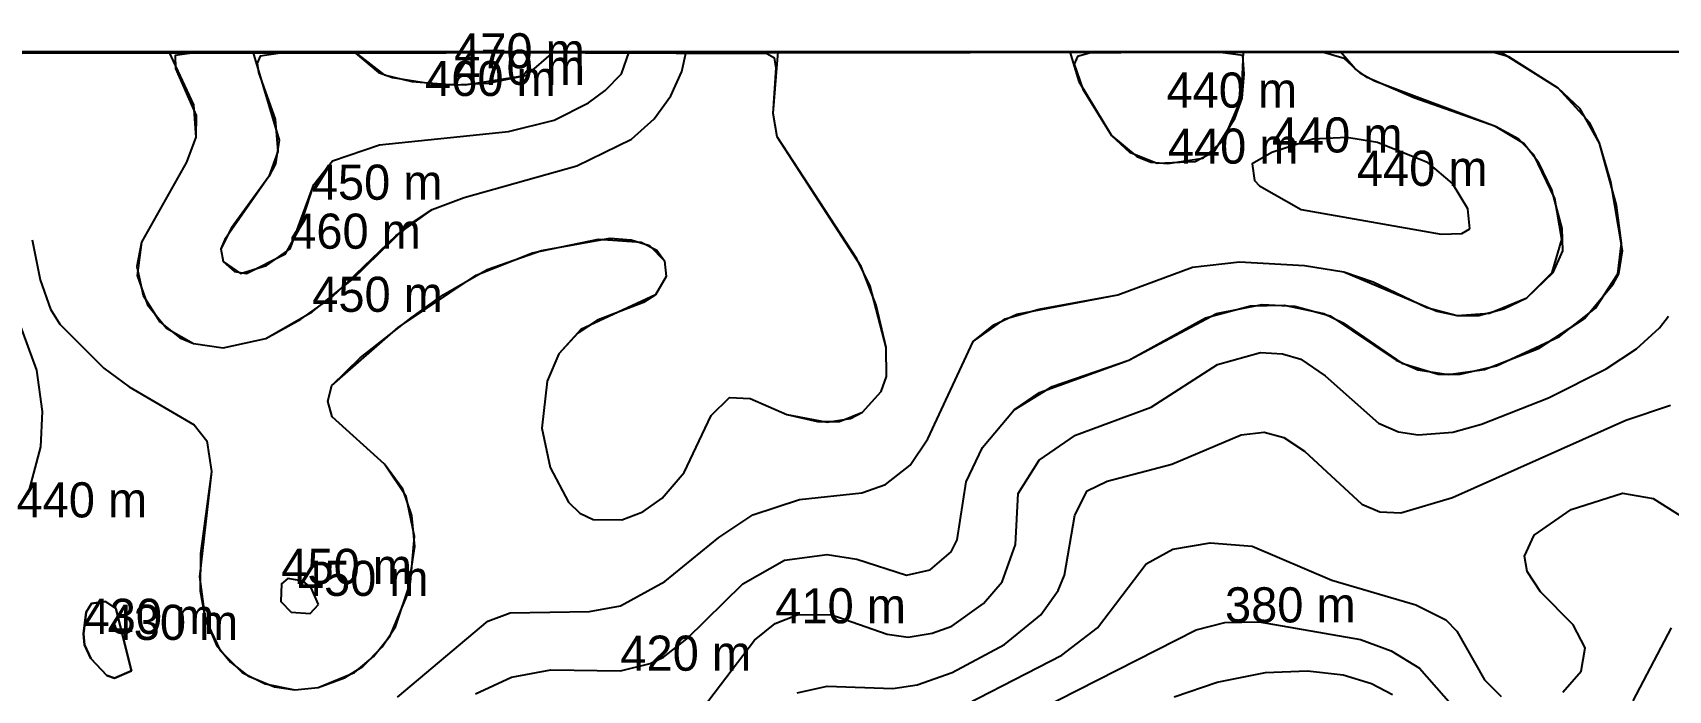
# Model space of a CAD drawing. Extents: x 104.513 to 104.5299, y 28.4567 to 28.4664.
# Drawn here: x 104.51741 to 104.52353, y 28.46392 to 28.46639 of the extents above; entities that cross this region are included whole.
import ezdxf

# ---------------------------------------------------------------- set-up
doc = ezdxf.new("R2010")
doc.units = 0
doc.header["$MEASUREMENT"] = 0
for name, color, linetype in [('Contour_Line_Intermediate', 7, 'Continuous'), ('Contour_Line_Major', 7, 'Continuous'), ('Contour_Line_Minor', 7, 'Continuous'), ('FeatureAttribs', 7, 'Continuous'), ('Iso-height_Area', 7, 'Continuous')]:
    doc.layers.add(name, color=color, linetype=linetype)

# ---------------------------------------------------------------- blocks, each defined once
blk = doc.blocks.new('FEATURE')

msp = doc.modelspace()

# ---------------------------------------------------------------- linework, layer by layer
at = {"layer": 'Contour_Line_Intermediate', "color": 36, "true_color": 0x804000}
for points in [[(104.5179161, 28.4663145, 450), (104.5180082, 28.4661169, 450), (104.5180169, 28.4659949, 450), (104.5179822, 28.4659013, 450), (104.5178135, 28.4656015, 450), (104.517798, 28.4654769, 450), (104.5178359, 28.4653678, 450), (104.5179073, 28.4652807, 450), (104.5180086, 28.4652231, 450), (104.5181189, 28.465207, 450), (104.5182796, 28.4652419, 450), (104.5184527, 28.4653412, 450), (104.5186007, 28.4654605, 450), (104.5188059, 28.4656608, 450), (104.518902, 28.4657242, 450), (104.519021, 28.4657691, 450), (104.5194425, 28.4658874, 450), (104.5196475, 28.4659872, 450), (104.5197322, 28.4660634, 450), (104.519794, 28.46615, 450), (104.5198356, 28.4662411, 450), (104.5198521, 28.4663145, 450)], [(104.5184762, 28.4642451, 450), (104.5184484, 28.4643083, 450), (104.5184188, 28.4643325, 450), (104.5183617, 28.464343, 450), (104.5183371, 28.4643225, 450), (104.5183356, 28.464257, 450), (104.5183744, 28.4642166, 450), (104.518445, 28.4642122, 450), (104.5184762, 28.4642451, 450)]]:
    msp.add_polyline3d(points, dxfattribs=at)
at = {"layer": 'Contour_Line_Major', "color": 36, "true_color": 0x804000}
msp.add_polyline3d([(104.5202665, 28.4639147, 400), (104.5203797, 28.4639391, 400), (104.5206245, 28.463931, 400), (104.520716, 28.4639451, 400), (104.5208466, 28.4639912, 400), (104.5210434, 28.4640959, 400), (104.5211784, 28.4642065, 400), (104.521244, 28.4642977, 400), (104.5212671, 28.4643553, 400), (104.5213055, 28.46458, 400), (104.5213517, 28.464671, 400), (104.5214269, 28.4647071, 400), (104.5216688, 28.4647708, 400), (104.5219286, 28.4648805, 400), (104.5220148, 28.4648913, 400), (104.5220882, 28.4648711, 400), (104.5221649, 28.4648192, 400), (104.5223792, 28.4646216, 400), (104.5224469, 28.464593, 400), (104.5225254, 28.4645883, 400), (104.5227194, 28.4646458, 400), (104.5233675, 28.4649352, 400), (104.5235346, 28.4649923, 400)], dxfattribs=at)
at = {"layer": 'Contour_Line_Minor', "color": 36, "true_color": 0x804000}
for points in [[(104.5174044, 28.4656107, 440), (104.5174345, 28.4654609, 440), (104.5174737, 28.4653507, 440), (104.5175078, 28.4652948, 440), (104.5176733, 28.4651299, 440), (104.5177681, 28.4650601, 440), (104.5180113, 28.4649178, 440), (104.5180582, 28.4648578, 440), (104.5180763, 28.4647439, 440), (104.5180349, 28.4644358, 440), (104.518033, 28.4642961, 440), (104.518052, 28.4641922, 440), (104.5181084, 28.4640726, 440), (104.5181907, 28.4639909, 440), (104.5182771, 28.4639479, 440), (104.5183871, 28.4639258, 440), (104.518475, 28.4639351, 440), (104.5186103, 28.4639903, 440), (104.5186821, 28.4640509, 440), (104.5187448, 28.4641279, 440), (104.5188089, 28.4642825, 440), (104.5188362, 28.4644629, 440), (104.5188258, 28.464579, 440), (104.518792, 28.4646776, 440), (104.5187232, 28.4647712, 440), (104.5185278, 28.4649484, 440), (104.5185112, 28.4650067, 440), (104.5185261, 28.4650659, 440), (104.5187746, 28.4652821, 440), (104.5190663, 28.4654786, 440), (104.519277, 28.4655624, 440), (104.5195233, 28.4656137, 440), (104.519683, 28.4656018, 440), (104.5197415, 28.4655726, 440), (104.5197703, 28.4655318, 440), (104.5197774, 28.465474, 440), (104.5197375, 28.4654047, 440), (104.5194571, 28.4652754, 440), (104.5193755, 28.4651835, 440), (104.5193318, 28.465082, 440), (104.5193115, 28.4649062, 440), (104.519343, 28.4647579, 440), (104.5194114, 28.4646287, 440), (104.5194535, 28.464588, 440), (104.519504, 28.4645642, 440), (104.5196112, 28.4645629, 440), (104.5196894, 28.4645929, 440), (104.5197617, 28.4646442, 440), (104.5198443, 28.4647394, 440), (104.5199452, 28.4649529, 440), (104.5200136, 28.4650206, 440), (104.5200907, 28.4650171, 440), (104.5202289, 28.4649565, 440), (104.5203796, 28.4649284, 440), (104.5204661, 28.464942, 440), (104.5205119, 28.4649661, 440), (104.5205813, 28.4650425, 440), (104.5206018, 28.4650988, 440), (104.5205997, 28.4652082, 440), (104.5205404, 28.4654377, 440), (104.5204897, 28.4655394, 440), (104.5201918, 28.4659967, 440), (104.5201768, 28.4660834, 440), (104.5201956, 28.4663145, 440)], [(104.518231, 28.4663145, 460), (104.518329, 28.4659843, 460), (104.5183152, 28.4658958, 460), (104.5182901, 28.4658482, 460), (104.518151, 28.465656, 460), (104.5181108, 28.4655773, 460), (104.5181195, 28.4655297, 460), (104.5181844, 28.4654847, 460), (104.5182813, 28.4655152, 460), (104.5183703, 28.4655775, 460), (104.5184582, 28.4658176, 460), (104.5185291, 28.4659072, 460), (104.5187043, 28.4659666, 460), (104.5191874, 28.4660169, 460), (104.5193583, 28.4660583, 460), (104.5194869, 28.4661236, 460), (104.5195485, 28.4661702, 460), (104.5196096, 28.466232, 460), (104.5196388, 28.4663145, 460)], [(104.5186112, 28.4663145, 470), (104.5187214, 28.4662282, 470), (104.5188255, 28.4662038, 470), (104.5189842, 28.4661911, 470), (104.519111, 28.4661969, 470), (104.5192553, 28.4662273, 470), (104.5193561, 28.4663145, 470)], [(104.5187721, 28.4638988, 430), (104.5191098, 28.4641827, 430), (104.5191934, 28.4642138, 430), (104.5194906, 28.4642195, 430), (104.5196066, 28.4642403, 430), (104.5197714, 28.4643317, 430), (104.5199737, 28.4644963, 430), (104.5201014, 28.4645813, 430), (104.5202755, 28.4646383, 430), (104.5205087, 28.4646638, 430), (104.5205981, 28.4646953, 430), (104.52069, 28.4647675, 430), (104.5207561, 28.4648655, 430), (104.520925, 28.4652302, 430), (104.521045, 28.465315, 430), (104.521172, 28.4653518, 430), (104.5214671, 28.4654049, 430), (104.5217467, 28.4655081, 430), (104.5219218, 28.4655287, 430), (104.5221657, 28.4655149, 430), (104.5223125, 28.4654913, 430), (104.5224222, 28.4654538, 430), (104.5226231, 28.4653569, 430), (104.5227368, 28.4653275, 430), (104.522858, 28.4653362, 430), (104.5229967, 28.4653939, 430), (104.5230915, 28.4654881, 430), (104.5231279, 28.4656127, 430), (104.5231014, 28.4657652, 430), (104.5230232, 28.4659285, 430), (104.522967, 28.4659875, 430), (104.52288, 28.4660355, 430), (104.5225749, 28.4661427, 430), (104.5224003, 28.4662182, 430), (104.5223546, 28.4662507, 430), (104.5223004, 28.4663145, 430)], [(104.5190633, 28.4639104, 420), (104.5191985, 28.4639729, 420), (104.5193452, 28.4640008, 420), (104.5196056, 28.4639974, 420), (104.519717, 28.4640241, 420), (104.5197666, 28.4640478, 420), (104.5198542, 28.4641173, 420), (104.5200634, 28.4643234, 420), (104.5202201, 28.4644119, 420), (104.5203795, 28.464433, 420), (104.5204905, 28.4644154, 420), (104.520676, 28.4643551, 420), (104.5207648, 28.4643749, 420), (104.5208434, 28.4644424, 420), (104.5208659, 28.4644873, 420), (104.5208991, 28.4647044, 420), (104.520961, 28.4648327, 420), (104.5210787, 28.4649744, 420), (104.521221, 28.4650617, 420), (104.5215082, 28.4651602, 420), (104.5217954, 28.4653194, 420), (104.5219637, 28.4653639, 420), (104.5220895, 28.4653668, 420), (104.5222377, 28.4653356, 420), (104.52231, 28.4653, 420), (104.5225291, 28.4651496, 420), (104.5226649, 28.4651083, 420), (104.5227477, 28.4651084, 420), (104.5228839, 28.4651386, 420), (104.5231192, 28.4652485, 420), (104.5232536, 28.4653552, 420), (104.523338, 28.4654835, 420), (104.5233514, 28.4655988, 420), (104.5233324, 28.465741, 420), (104.5232691, 28.4659728, 420), (104.5231966, 28.466101, 420), (104.5231138, 28.4661787, 420), (104.5228974, 28.4663145, 420)], [(104.5212876, 28.4663145, 440), (104.5213214, 28.4662035, 440), (104.5214428, 28.4660021, 440), (104.5215384, 28.4659226, 440), (104.5215908, 28.4659011, 440), (104.5216538, 28.4658961, 440), (104.5217865, 28.4659171, 440), (104.5218612, 28.4659815, 440), (104.5219297, 28.4661418, 440), (104.5219376, 28.4663145, 440)], [(104.5227841, 28.4656523, 440), (104.5227761, 28.4657265, 440), (104.5227194, 28.4658218, 440), (104.5226274, 28.4658991, 440), (104.5224385, 28.4659755, 440), (104.5223232, 28.4659936, 440), (104.5221967, 28.4659878, 440), (104.522043, 28.4659378, 440), (104.5219693, 28.4658948, 440), (104.5219786, 28.4658333, 440), (104.5219974, 28.465813, 440), (104.5221525, 28.4657245, 440), (104.5226769, 28.465632, 440), (104.5227533, 28.4656344, 440), (104.5227841, 28.4656523, 440)], [(104.5173903, 28.4646567, 440), (104.5174378, 28.4648361, 440), (104.5174429, 28.4649676, 440), (104.5174222, 28.4651225, 440), (104.5173572, 28.4653006, 440)], [(104.5198926, 28.4638298, 410), (104.5201075, 28.4641117, 410), (104.5201852, 28.4641749, 410), (104.5202669, 28.4642066, 410), (104.5203925, 28.4642076, 410), (104.5206034, 28.4641348, 410), (104.5206819, 28.4641235, 410), (104.5207721, 28.4641375, 410), (104.5208463, 28.4641647, 410), (104.5209639, 28.4642487, 410), (104.521034, 28.4643302, 410), (104.5210835, 28.4644704, 410), (104.5210936, 28.4646607, 410), (104.5211731, 28.4647863, 410), (104.5213079, 28.464879, 410), (104.5215912, 28.4649848, 410), (104.5218392, 28.4651436, 410), (104.5220012, 28.4651887, 410), (104.5220833, 28.4651842, 410), (104.522151, 28.4651643, 410), (104.5222429, 28.4651014, 410), (104.5224416, 28.4649247, 410), (104.5225166, 28.4648918, 410), (104.5225899, 28.4648802, 410), (104.5227202, 28.4648911, 410), (104.5228278, 28.4649209, 410), (104.523078, 28.4650196, 410), (104.5232936, 28.4651277, 410), (104.5234079, 28.4652023, 410), (104.5234937, 28.4652811, 410), (104.5235271, 28.4653252, 410)], [(104.5231312, 28.4639166, 390), (104.5232, 28.463996, 390), (104.5232152, 28.4640833, 390), (104.5231703, 28.4641691, 390), (104.523048, 28.4642929, 390), (104.5229981, 28.4643688, 390), (104.5229884, 28.4644269, 390), (104.5230251, 28.4645045, 390), (104.523163, 28.4646007, 390), (104.5233549, 28.4646619, 390), (104.5234694, 28.4646419, 390), (104.5236552, 28.4645244, 390)], [(104.5207667, 28.463804, 390), (104.521257, 28.4640552, 390), (104.5213912, 28.4641585, 390), (104.5215725, 28.4643974, 390), (104.5216722, 28.464452, 390), (104.5218129, 28.4644769, 390), (104.52197, 28.4644638, 390), (104.5222669, 28.4643367, 390), (104.5225822, 28.4642438, 390), (104.5226942, 28.4641875, 390), (104.5227349, 28.464146, 390), (104.5228387, 28.4639636, 390), (104.5229014, 28.4639013, 390)], [(104.5177767, 28.4639968, 430), (104.5177131, 28.4639692, 430), (104.5176846, 28.4639802, 430), (104.5176246, 28.4640438, 430), (104.5176003, 28.464094, 430), (104.5175972, 28.4641354, 430), (104.5176074, 28.464217, 430), (104.5176264, 28.4642493, 430), (104.5176797, 28.4642566, 430), (104.5177174, 28.4642303, 430), (104.5177767, 28.4639968, 430)], [(104.5210952, 28.4638124, 380), (104.5217595, 28.4641511, 380), (104.5218677, 28.4641783, 380), (104.5219959, 28.4641807, 380), (104.5223744, 28.4641147, 380), (104.52249, 28.4640715, 380), (104.5225949, 28.4640067, 380), (104.5227498, 28.4638309, 380)], [(104.5233947, 28.4638845, 380), (104.5235381, 28.4641581, 380)], [(104.5216773, 28.4638991, 370), (104.5218385, 28.4639544, 370), (104.5220199, 28.4639903, 370), (104.5221763, 28.4639974, 370), (104.5223093, 28.4639818, 370), (104.5224157, 28.4639499, 370), (104.522495, 28.4639083, 370)]]:
    msp.add_polyline3d(points, dxfattribs=at)
at = {"layer": 'Iso-height_Area', "color": 5, "true_color": 0x0000fe}
msp.add_polyline3d([(104.5292895, 28.4663145, 320), (104.5293723, 28.4663145, 320), (104.5294385, 28.466298, 320), (104.5294551, 28.466149, 320), (104.5294551, 28.4568779, 320), (104.5294468, 28.4568034, 320), (104.529422, 28.4567455, 320), (104.529364, 28.4567206, 320), (104.5292895, 28.4567124, 320), (104.5153001, 28.4567124, 320), (104.5131479, 28.4567124, 320), (104.5130734, 28.4567206, 320), (104.5130155, 28.4567455, 320), (104.5129906, 28.4568034, 320), (104.5129824, 28.4568779, 320), (104.5129824, 28.466149, 320), (104.5129906, 28.4662235, 320), (104.5130155, 28.4662814, 320), (104.5130734, 28.4663063, 320), (104.5131479, 28.4663145, 320), (104.5292895, 28.4663145, 320)], close=True, dxfattribs=at)
at = {"layer": 'Iso-height_Area', "color": 40, "true_color": 0xfece00}
msp.add_polyline3d([(104.5190633, 28.4639104, 420), (104.5191985, 28.4639729, 420), (104.5193452, 28.4640008, 420), (104.5196056, 28.4639974, 420), (104.519717, 28.4640241, 420), (104.5197666, 28.4640478, 420), (104.5198542, 28.4641173, 420), (104.5200634, 28.4643234, 420), (104.5202201, 28.4644119, 420), (104.5203795, 28.464433, 420), (104.5204905, 28.4644154, 420), (104.520676, 28.4643551, 420), (104.5207648, 28.4643749, 420), (104.5208434, 28.4644424, 420), (104.5208659, 28.4644873, 420), (104.5208991, 28.4647044, 420), (104.520961, 28.4648327, 420), (104.5210787, 28.4649744, 420), (104.521174, 28.4650386, 420), (104.5215082, 28.4651602, 420), (104.5218356, 28.4653355, 420), (104.522007, 28.4653681, 420), (104.5221291, 28.4653624, 420), (104.5222608, 28.4653265, 420), (104.5225084, 28.4651608, 420), (104.5225894, 28.4651244, 420), (104.5227042, 28.4651063, 420), (104.5228386, 28.4651256, 420), (104.523041, 28.4652044, 420), (104.5232129, 28.4653164, 420), (104.5233202, 28.4654448, 420), (104.5233408, 28.4654835, 420), (104.5233555, 28.4655695, 420), (104.5233555, 28.4655695, 420), (104.5233114, 28.4658282, 420), (104.5232691, 28.4659728, 420), (104.5232333, 28.4660491, 420), (104.5231138, 28.4661787, 420), (104.5229303, 28.466296, 420), (104.5228741, 28.4663125, 420), (104.5130734, 28.4663063, 420)], dxfattribs=at)
at = {"layer": 'Iso-height_Area', "color": 40, "true_color": 0xfeb200}
msp.add_polyline3d([(104.5187721, 28.4638988, 430), (104.5191098, 28.4641827, 430), (104.5191934, 28.4642138, 430), (104.5194906, 28.4642195, 430), (104.5196066, 28.4642403, 430), (104.5197714, 28.4643317, 430), (104.5199737, 28.4644963, 430), (104.5201014, 28.4645813, 430), (104.5202755, 28.4646383, 430), (104.5205087, 28.4646638, 430), (104.5205981, 28.4646953, 430), (104.52069, 28.4647675, 430), (104.5207561, 28.4648655, 430), (104.520925, 28.4652302, 430), (104.5210027, 28.4652925, 430), (104.5210889, 28.4653327, 430), (104.5214671, 28.4654049, 430), (104.5217467, 28.4655081, 430), (104.5219218, 28.4655287, 430), (104.5221657, 28.4655149, 430), (104.5223125, 28.4654913, 430), (104.5226609, 28.4653436, 430), (104.5227368, 28.4653275, 430), (104.5228181, 28.4653279, 430), (104.5229116, 28.465352, 430), (104.5229967, 28.4653939, 430), (104.5230961, 28.4654881, 430), (104.5231315, 28.4655695, 430), (104.5231315, 28.4655695, 430), (104.5231294, 28.4656538, 430), (104.5230901, 28.4657985, 430), (104.5230417, 28.4658996, 430), (104.5229864, 28.4659716, 430), (104.52288, 28.4660355, 430), (104.5224273, 28.4662051, 430), (104.5223751, 28.4662334, 430), (104.5223139, 28.4662904, 430), (104.5222358, 28.4663124, 430), (104.5130734, 28.4663063, 430)], dxfattribs=at)
at = {"layer": 'Iso-height_Area', "color": 150, "true_color": 0x009afe}
msp.add_polyline3d([(104.5131479, 28.4663145, 330), (104.5258129, 28.4663145, 330)], dxfattribs=at)
at = {"layer": 'Iso-height_Area', "color": 3, "true_color": 0x0efe00}
msp.add_polyline3d([(104.5238262, 28.4663145, 360), (104.5131479, 28.4663145, 360)], dxfattribs=at)
at = {"layer": 'Iso-height_Area', "color": 80, "true_color": 0x46fe00}
for points in [[(104.5239918, 28.4663145, 370), (104.5131479, 28.4663145, 370)], [(104.5216773, 28.4638991, 370), (104.5218385, 28.4639544, 370), (104.5220199, 28.4639903, 370), (104.5221763, 28.4639974, 370), (104.5223093, 28.4639818, 370), (104.5224157, 28.4639499, 370), (104.522495, 28.4639083, 370)]]:
    msp.add_polyline3d(points, dxfattribs=at)
at = {"layer": 'Iso-height_Area', "color": 70, "true_color": 0x7efe00}
for points in [[(104.5236606, 28.4663145, 380), (104.5131479, 28.4663145, 380)], [(104.5210952, 28.4638124, 380), (104.5217595, 28.4641511, 380), (104.5218677, 28.4641783, 380), (104.5219959, 28.4641807, 380), (104.5223744, 28.4641147, 380), (104.52249, 28.4640715, 380), (104.5225949, 28.4640067, 380), (104.5227498, 28.4638309, 380)], [(104.5233947, 28.4638845, 380), (104.5235381, 28.4641581, 380)]]:
    msp.add_polyline3d(points, dxfattribs=at)
at = {"layer": 'Iso-height_Area', "color": 60, "true_color": 0xb7fe00}
for points in [[(104.5256406, 28.4663145, 390), (104.5232468, 28.4663145, 390), (104.5232468, 28.4663145, 390), (104.5131479, 28.4663145, 390)], [(104.5231312, 28.4639166, 390), (104.5232, 28.463996, 390), (104.5232152, 28.4640833, 390), (104.5231703, 28.4641691, 390), (104.523048, 28.4642929, 390), (104.5229981, 28.4643688, 390), (104.5229884, 28.4644269, 390), (104.5230251, 28.4645045, 390), (104.523163, 28.4646007, 390), (104.5233549, 28.4646619, 390), (104.5234694, 28.4646419, 390), (104.5236552, 28.4645244, 390)], [(104.5207667, 28.463804, 390), (104.521257, 28.4640552, 390), (104.5213912, 28.4641585, 390), (104.5215725, 28.4643974, 390), (104.5216722, 28.464452, 390), (104.5218129, 28.4644769, 390), (104.52197, 28.4644638, 390), (104.5222669, 28.4643367, 390), (104.5225822, 28.4642438, 390), (104.5226942, 28.4641875, 390), (104.5227349, 28.464146, 390), (104.5228387, 28.4639636, 390), (104.5229014, 28.4639013, 390)]]:
    msp.add_polyline3d(points, dxfattribs=at)
at = {"layer": 'Iso-height_Area', "color": 2, "true_color": 0xeffe00}
for points in [[(104.523909, 28.4663145, 400), (104.5131479, 28.4663145, 400)], [(104.5202665, 28.4639147, 400), (104.5203797, 28.4639391, 400), (104.5206245, 28.463931, 400), (104.520716, 28.4639451, 400), (104.5208466, 28.4639912, 400), (104.5210434, 28.4640959, 400), (104.5211784, 28.4642065, 400), (104.521244, 28.4642977, 400), (104.5212671, 28.4643553, 400), (104.5213055, 28.46458, 400), (104.5213517, 28.464671, 400), (104.5214269, 28.4647071, 400), (104.5216688, 28.4647708, 400), (104.5219286, 28.4648805, 400), (104.5220148, 28.4648913, 400), (104.5220882, 28.4648711, 400), (104.5221649, 28.4648192, 400), (104.5223792, 28.4646216, 400), (104.5224469, 28.464593, 400), (104.5225254, 28.4645883, 400), (104.5227194, 28.4646458, 400), (104.5233675, 28.4649352, 400), (104.5235346, 28.4649923, 400)]]:
    msp.add_polyline3d(points, dxfattribs=at)
at = {"layer": 'Iso-height_Area', "color": 2, "true_color": 0xfeea00}
for points in [[(104.5235779, 28.4663145, 410), (104.5131479, 28.4663145, 410)], [(104.5198926, 28.4638298, 410), (104.5201075, 28.4641117, 410), (104.5201852, 28.4641749, 410), (104.5202669, 28.4642066, 410), (104.5203925, 28.4642076, 410), (104.5206034, 28.4641348, 410), (104.5206819, 28.4641235, 410), (104.5207721, 28.4641375, 410), (104.5208463, 28.4641647, 410), (104.5209639, 28.4642487, 410), (104.521034, 28.4643302, 410), (104.5210835, 28.4644704, 410), (104.5210936, 28.4646607, 410), (104.5211731, 28.4647863, 410), (104.5213079, 28.464879, 410), (104.5215912, 28.4649848, 410), (104.5218392, 28.4651436, 410), (104.5220012, 28.4651887, 410), (104.5220833, 28.4651842, 410), (104.522151, 28.4651643, 410), (104.5222429, 28.4651014, 410), (104.5224416, 28.4649247, 410), (104.5225166, 28.4648918, 410), (104.5225899, 28.4648802, 410), (104.5227202, 28.4648911, 410), (104.5228278, 28.4649209, 410), (104.523078, 28.4650196, 410), (104.5232936, 28.4651277, 410), (104.5234079, 28.4652023, 410), (104.5234937, 28.4652811, 410), (104.5235271, 28.4653252, 410)]]:
    msp.add_polyline3d(points, dxfattribs=at)
at = {"layer": 'Iso-height_Area', "color": 30, "true_color": 0xfe9600}
for points in [[(104.5174044, 28.4656107, 440), (104.5174345, 28.4654609, 440), (104.5174737, 28.4653507, 440), (104.5175078, 28.4652948, 440), (104.5176733, 28.4651299, 440), (104.5177681, 28.4650601, 440), (104.5180113, 28.4649178, 440), (104.5180582, 28.4648578, 440), (104.5180763, 28.4647439, 440), (104.5180307, 28.4643485, 440), (104.518052, 28.4641922, 440), (104.5180951, 28.4640936, 440), (104.518147, 28.4640292, 440), (104.5182116, 28.4639781, 440), (104.5183112, 28.4639368, 440), (104.5183871, 28.4639258, 440), (104.518475, 28.4639351, 440), (104.5185734, 28.4639703, 440), (104.5186419, 28.4640135, 440), (104.5187149, 28.4640869, 440), (104.5187646, 28.4641621, 440), (104.5188202, 28.4643288, 440), (104.5188358, 28.4645003, 440), (104.5188044, 28.4646504, 440), (104.5187232, 28.4647712, 440), (104.5185278, 28.4649484, 440), (104.5185112, 28.4650067, 440), (104.5185261, 28.4650659, 440), (104.5186326, 28.4651692, 440), (104.5188232, 28.4653188, 440), (104.5189427, 28.465405, 440), (104.5191076, 28.4655002, 440), (104.5193102, 28.4655714, 440), (104.5195668, 28.4656167, 440), (104.5196464, 28.4656112, 440), (104.519714, 28.4655898, 440), (104.5197703, 28.4655318, 440), (104.5197774, 28.465474, 440), (104.5197375, 28.4654047, 440), (104.519692, 28.4653758, 440), (104.5195228, 28.4653109, 440), (104.5194461, 28.4652615, 440), (104.5193755, 28.4651835, 440), (104.5193318, 28.465082, 440), (104.5193115, 28.4649062, 440), (104.519343, 28.4647579, 440), (104.5194114, 28.4646287, 440), (104.5194535, 28.464588, 440), (104.519504, 28.4645642, 440), (104.5196112, 28.4645629, 440), (104.5196894, 28.4645929, 440), (104.5197617, 28.4646442, 440), (104.5198443, 28.4647394, 440), (104.5199452, 28.4649529, 440), (104.5200136, 28.4650206, 440), (104.5200907, 28.4650171, 440), (104.5202289, 28.4649565, 440), (104.5203427, 28.4649305, 440), (104.5204254, 28.4649309, 440), (104.5205119, 28.4649661, 440), (104.5205813, 28.4650425, 440), (104.5206018, 28.4650988, 440), (104.5205997, 28.4652082, 440), (104.5205622, 28.4653657, 440), (104.5205064, 28.4655111, 440), (104.5201918, 28.4659967, 440), (104.5201768, 28.4660834, 440), (104.5201891, 28.4662553, 440), (104.5201818, 28.4662907, 440), (104.5201537, 28.4663067, 440), (104.5181146, 28.4663145, 440), (104.5181146, 28.4663145, 440), (104.5131479, 28.4663145, 440)], [(104.5173903, 28.4646567, 440), (104.5174378, 28.4648361, 440), (104.5174429, 28.4649676, 440), (104.5174222, 28.4651225, 440), (104.5173572, 28.4653006, 440)]]:
    msp.add_polyline3d(points, dxfattribs=at)
at = {"layer": 'Iso-height_Area', "color": 100, "true_color": 0x00fe50}
msp.add_polyline3d([(104.5292895, 28.4663145, 350), (104.5153001, 28.4663145, 350)], dxfattribs=at)
at = {"layer": 'Iso-height_Area', "color": 120, "true_color": 0x00fec0}
msp.add_polyline3d([(104.5292895, 28.4663145, 340), (104.5171212, 28.4663145, 340)], dxfattribs=at)
at = {"layer": 'Iso-height_Area', "color": 30, "true_color": 0xfe7a00}
for points in [[(104.5198521, 28.4663145, 450), (104.5180368, 28.4663145, 450), (104.5179394, 28.4663016, 450), (104.5179411, 28.4662522, 450), (104.5180186, 28.4660766, 450), (104.5180169, 28.4659949, 450), (104.5179822, 28.4659013, 450), (104.5178135, 28.4656015, 450), (104.517796, 28.4655116, 450), (104.5178197, 28.465402, 450), (104.5178819, 28.4653038, 450), (104.5179569, 28.4652443, 450), (104.5180086, 28.4652231, 450), (104.5181189, 28.465207, 450), (104.5182796, 28.4652419, 450), (104.5184105, 28.4653136, 450), (104.5185248, 28.4653952, 450), (104.5187662, 28.465627, 450), (104.518902, 28.4657242, 450), (104.519021, 28.4657691, 450), (104.5194425, 28.4658874, 450), (104.5196475, 28.4659872, 450), (104.5197322, 28.4660634, 450), (104.519794, 28.46615, 450), (104.5198356, 28.4662411, 450), (104.5198521, 28.4663145, 450)], [(104.5184762, 28.4642451, 450), (104.5184484, 28.4643083, 450), (104.5184188, 28.4643325, 450), (104.5183617, 28.464343, 450), (104.5183371, 28.4643225, 450), (104.5183356, 28.464257, 450), (104.5183744, 28.4642166, 450), (104.518445, 28.4642122, 450), (104.5184762, 28.4642451, 450)]]:
    msp.add_polyline3d(points, close=True, dxfattribs=at)
at = {"layer": 'Iso-height_Area', "color": 20, "true_color": 0xfe5e00}
msp.add_polyline3d([(104.5196388, 28.4663145, 460), (104.5183663, 28.4663145, 460), (104.5182579, 28.4662984, 460), (104.5182465, 28.4662718, 460), (104.5182514, 28.4662373, 460), (104.5183141, 28.4660626, 460), (104.5183245, 28.4659411, 460), (104.5182901, 28.4658482, 460), (104.5181254, 28.4656118, 460), (104.5181108, 28.4655773, 460), (104.5181195, 28.4655297, 460), (104.5181618, 28.4654923, 460), (104.5182062, 28.4654852, 460), (104.5183531, 28.465559, 460), (104.5184053, 28.465652, 460), (104.5184582, 28.4658176, 460), (104.5185291, 28.4659072, 460), (104.5187043, 28.4659666, 460), (104.5191874, 28.4660169, 460), (104.5193583, 28.4660583, 460), (104.5194869, 28.4661236, 460), (104.5195485, 28.4661702, 460), (104.5196096, 28.466232, 460), (104.5196388, 28.4663145, 460)], close=True, dxfattribs=at)
at = {"layer": 'Iso-height_Area', "color": 20, "true_color": 0xfe4200}
msp.add_polyline3d([(104.5193561, 28.4663145, 470), (104.5186152, 28.4663103, 470), (104.5187006, 28.4662374, 470), (104.5187535, 28.4662187, 470), (104.5189034, 28.4661948, 470), (104.5190255, 28.4661913, 470), (104.5192553, 28.4662273, 470), (104.5193561, 28.4663145, 470)], close=True, dxfattribs=at)
at = {"layer": 'Iso-height_Area', "color": 30, "true_color": 0xfe9600}
for points in [[(104.5219395, 28.4662318, 440), (104.5219345, 28.4663011, 440), (104.5218328, 28.4663145, 440), (104.5213604, 28.46631, 440), (104.5213163, 28.4662971, 440), (104.5213038, 28.4662689, 440), (104.5213357, 28.4661747, 440), (104.5214428, 28.4660021, 440), (104.5215104, 28.4659391, 440), (104.5216138, 28.4658973, 440), (104.521756, 28.4659046, 440), (104.5218272, 28.465942, 440), (104.5219045, 28.4660655, 440), (104.5219322, 28.4661418, 440), (104.5219395, 28.4662318, 440)], [(104.5227841, 28.4656523, 440), (104.5227761, 28.4657265, 440), (104.5227194, 28.4658218, 440), (104.5226274, 28.4658991, 440), (104.5224385, 28.4659755, 440), (104.5223232, 28.4659936, 440), (104.5221967, 28.4659878, 440), (104.522043, 28.4659378, 440), (104.5219693, 28.4658948, 440), (104.5219786, 28.4658333, 440), (104.5219974, 28.465813, 440), (104.5221525, 28.4657245, 440), (104.5226769, 28.465632, 440), (104.5227533, 28.4656344, 440), (104.5227841, 28.4656523, 440)]]:
    msp.add_polyline3d(points, close=True, dxfattribs=at)
at = {"layer": 'Iso-height_Area', "color": 40, "true_color": 0xfeb200}
msp.add_polyline3d([(104.5177767, 28.4639968, 0), (104.5177174, 28.4642303, 0), (104.5176797, 28.4642566, 0), (104.5176264, 28.4642493, 0), (104.5176074, 28.464217, 0), (104.5175972, 28.4641354, 0), (104.5176003, 28.464094, 0), (104.5176246, 28.4640438, 0), (104.5176846, 28.4639802, 0), (104.5177131, 28.4639692, 0), (104.5177767, 28.4639968, 0)], close=True, dxfattribs=at)

# ---------------------------------------------------------------- block references
at = {"layer": 'FeatureAttribs'}
ref = msp.add_blockref('FEATURE', (104.5189837, 28.4662529, 470), dxfattribs=at)
ref.add_attrib('NAME', '470 m', (104.5189837, 28.4662529, 470), dxfattribs={"height": 0.00013156})
ref = msp.add_blockref('FEATURE', (104.5188748, 28.4661494, 460), dxfattribs=at)
ref.add_attrib('NAME', '460 m', (104.5188748, 28.4661494, 460), dxfattribs={"height": 0.00013156})
ref = msp.add_blockref('FEATURE', (104.5189842, 28.4661911, 470), dxfattribs=at)
ref.add_attrib('NAME', '470 m', (104.5189842, 28.4661911, 470), dxfattribs={"height": 0.00013156})
ref = msp.add_blockref('FEATURE', (104.5216488, 28.4661059, 440), dxfattribs=at)
ref.add_attrib('NAME', '440 m', (104.5216488, 28.4661059, 440), dxfattribs={"height": 0.00013156})
ref = msp.add_blockref('FEATURE', (104.5216538, 28.4658961, 440), dxfattribs=at)
ref.add_attrib('NAME', '440 m', (104.5216538, 28.4658961, 440), dxfattribs={"height": 0.00013156})
ref = msp.add_blockref('FEATURE', (104.522043, 28.4659378, 440), dxfattribs=at)
ref.add_attrib('NAME', '440 m', (104.522043, 28.4659378, 440), dxfattribs={"height": 0.00013156})
ref = msp.add_blockref('FEATURE', (104.5223613, 28.4658128, 440), dxfattribs=at)
ref.add_attrib('NAME', '440 m', (104.5223613, 28.4658128, 440), dxfattribs={"height": 0.00013156})
ref = msp.add_blockref('FEATURE', (104.518451, 28.4657608, 450), dxfattribs=at)
ref.add_attrib('NAME', '450 m', (104.518451, 28.4657608, 450), dxfattribs={"height": 0.00013156})
ref = msp.add_blockref('FEATURE', (104.5183703, 28.4655775, 460), dxfattribs=at)
ref.add_attrib('NAME', '460 m', (104.5183703, 28.4655775, 460), dxfattribs={"height": 0.00013156})
ref = msp.add_blockref('FEATURE', (104.5184527, 28.4653412, 450), dxfattribs=at)
ref.add_attrib('NAME', '450 m', (104.5184527, 28.4653412, 450), dxfattribs={"height": 0.00013156})
ref = msp.add_blockref('FEATURE', (104.5173462, 28.4645715, 440), dxfattribs=at)
ref.add_attrib('NAME', '440 m', (104.5173462, 28.4645715, 440), dxfattribs={"height": 0.00013156})
ref = msp.add_blockref('FEATURE', (104.5183371, 28.4643225, 450), dxfattribs=at)
ref.add_attrib('NAME', '450 m', (104.5183371, 28.4643225, 450), dxfattribs={"height": 0.00013156})
ref = msp.add_blockref('FEATURE', (104.518399, 28.4642776, 450), dxfattribs=at)
ref.add_attrib('NAME', '450 m', (104.518399, 28.4642776, 450), dxfattribs={"height": 0.00013156})
ref = msp.add_blockref('FEATURE', (104.5218677, 28.4641783, 380), dxfattribs=at)
ref.add_attrib('NAME', '380 m', (104.5218677, 28.4641783, 380), dxfattribs={"height": 0.00013156})
ref = msp.add_blockref('FEATURE', (104.5175972, 28.4641354, 430), dxfattribs=at)
ref.add_attrib('NAME', '430 m', (104.5175972, 28.4641354, 430), dxfattribs={"height": 0.00013156})
ref = msp.add_blockref('FEATURE', (104.5201852, 28.4641749, 410), dxfattribs=at)
ref.add_attrib('NAME', '410 m', (104.5201852, 28.4641749, 410), dxfattribs={"height": 0.00013156})
ref = msp.add_blockref('FEATURE', (104.517687, 28.4641129, 430), dxfattribs=at)
ref.add_attrib('NAME', '430 m', (104.517687, 28.4641129, 430), dxfattribs={"height": 0.00013156})
ref = msp.add_blockref('FEATURE', (104.5196056, 28.4639974, 420), dxfattribs=at)
ref.add_attrib('NAME', '420 m', (104.5196056, 28.4639974, 420), dxfattribs={"height": 0.00013156})

doc.saveas('drawing.dxf')
